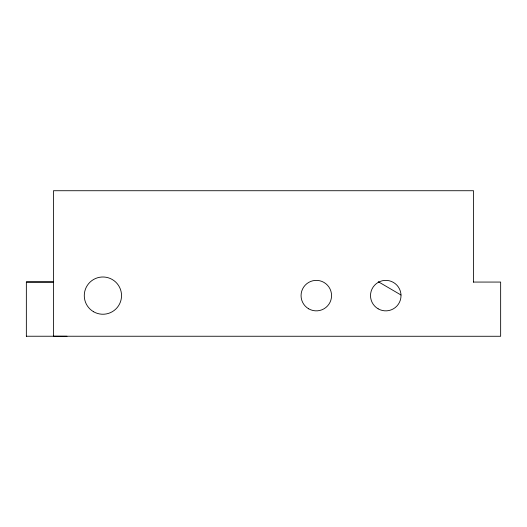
<?xml version="1.0" encoding="UTF-8"?>
<svg xmlns="http://www.w3.org/2000/svg" width="527" height="527" viewBox="0 0 527 527"><rect width="100%" height="100%" fill="white"/><g stroke="black" fill="none" stroke-linecap="round" stroke-linejoin="round"><path stroke-width="0.79" d="M53.444 281.945L26.35 281.945L26.35 336.272M26.35 282.064L53.444 282.064M473.556 282.064L500.65 282.064L500.65 336.272L26.363 336.233M53.444 336.233L66.995 336.272M378.267 281.714L401.007 295.008M473.556 282.248L473.556 190.728L53.444 190.728L53.444 336.272M378.142 308.822A15.243 15.243 0 0 0 401.014 295.621A15.243 15.243 0 0 0 378.142 282.413A15.243 15.243 0 0 0 378.142 308.822M308.69 308.822A15.243 15.243 0 0 0 331.562 295.621A15.243 15.243 0 0 0 308.69 282.413A15.243 15.243 0 0 0 308.69 308.822M93.589 311.753A18.636 18.636 0 0 0 121.539 295.621A18.636 18.636 0 0 0 93.589 279.481A18.636 18.636 0 0 0 93.589 311.753"/></g></svg>
